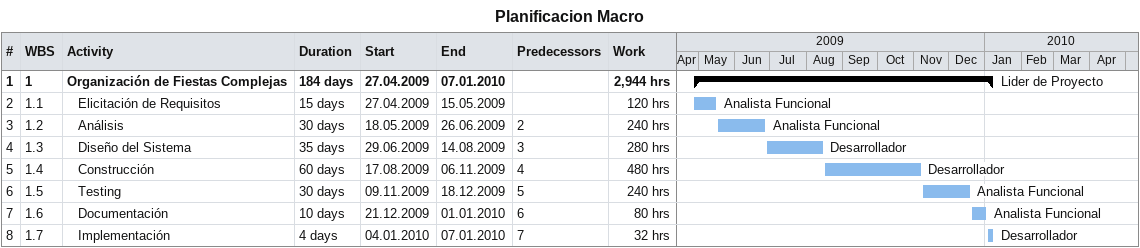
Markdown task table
Planificacion Macro

| ID | WBS | Task | Duration | Start | Finish | Predecessors | Resources | Work (h) |
|---|---|---|---|---|---|---|---|---|
| 1 | 1 | **Organización de Fiestas Complejas** | 184d | 2009-04-27 | 2010-01-07 |  | Lider de Proyecto | 2944 |
| 2 | 1.1 | Elicitación de Requisitos | 15d | 2009-04-27 | 2009-05-15 |  | Analista Funcional | 120 |
| 3 | 1.2 | Análisis | 30d | 2009-05-18 | 2009-06-26 | 2 | Analista Funcional | 240 |
| 4 | 1.3 | Diseño del Sistema | 35d | 2009-06-29 | 2009-08-14 | 3 | Desarrollador | 280 |
| 5 | 1.4 | Construcción | 60d | 2009-08-17 | 2009-11-06 | 4 | Desarrollador | 480 |
| 6 | 1.5 | Testing | 30d | 2009-11-09 | 2009-12-18 | 5 | Analista Funcional | 240 |
| 7 | 1.6 | Documentación | 10d | 2009-12-21 | 2010-01-01 | 6 | Analista Funcional | 80 |
| 8 | 1.7 | Implementación | 4d | 2010-01-04 | 2010-01-07 | 7 | Desarrollador | 32 |
